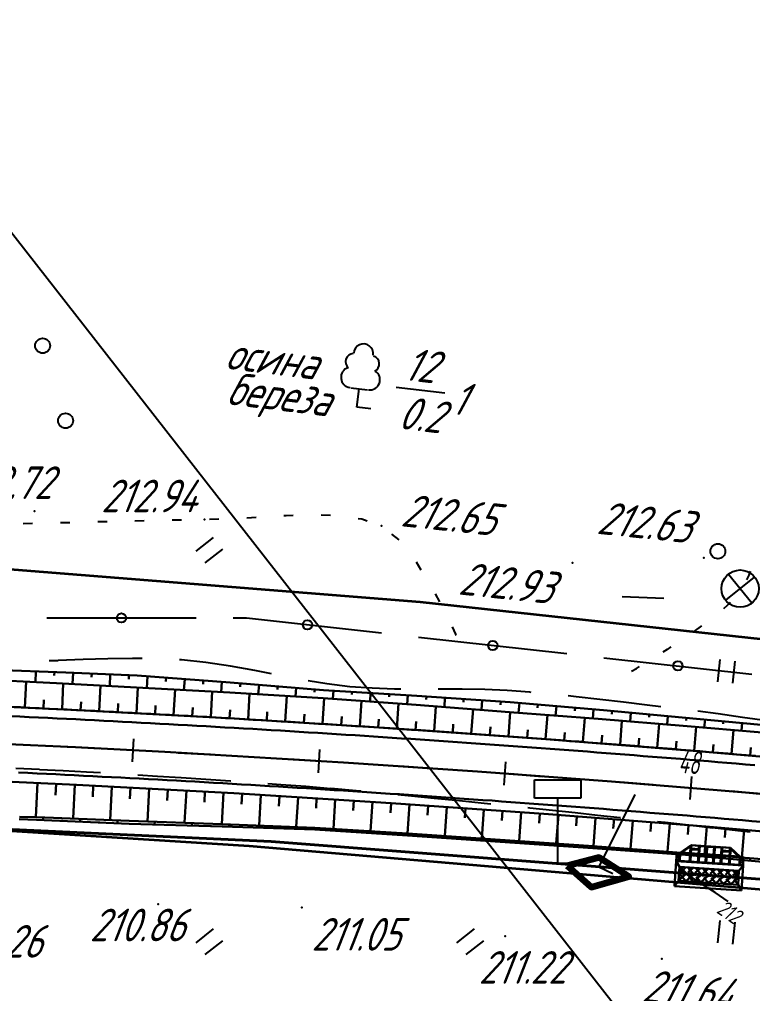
# Model space of a CAD drawing. Header units: millimetres. Extents: x -698 to 8131, y -704 to 4503.
# Drawn here: x 3551 to 3629.6, y 2545.4 to 2649.9 of the extents above; entities that cross this region are included whole.
import ezdxf

# ---------------------------------------------------------------- set-up
doc = ezdxf.new("R2010")
doc.units = ezdxf.units.MM
for name, pattern in [('ACAD_ISO02W100', [15, 12, -3]), ('CONTI', [0]), ('STROT', [1.7, 0.5, -1.2])]:
    doc.linetypes.add(name, pattern=pattern)
for name, color, linetype, lineweight in [('10', 1, 'Continuous', 35), ('КОПИЯ_ОСЬ_13_ОТКОСЫ', 7, 'Continuous', 30), ('ОСЬ_ВЕРХ_ПОКРЫТИЯ_ГРАНИЦЫ_ПОЛОС', 7, 'Continuous', 30), ('ОСЬ_ВЕРХ_ПОКРЫТИЯ_ОСЬ', 1, 'Continuous', 30), ('Трубы мет.', 7, 'ACAD_ISO02W100', 30)]:
    doc.layers.add(name, color=color, linetype=linetype, lineweight=lineweight)
for name, color, linetype in [('_Ростелеком', 6, 'Continuous'), ('GOR_BDEFAULT', 212, 'CONTI'), ('NAD_MDEFAULT', 7, 'CONTI'), ('PI_OTDEFAULT', 172, 'CONTI'), ('PI_TTDEFAULT', 5, 'CONTI'), ('PLN_O', 7, 'CONTI'), ('SIT_LDEFAULT', 7, 'CONTI'), ('USLZNDEFAULT', 7, 'CONTI'), ('ZAPSKDEFAULT', 7, 'CONTI'), ('ОСЬ_ВЕРХ_ПОКРЫТИЯ_ПИКЕТЫ', 1, 'Continuous'), ('разметка', 7, 'Continuous')]:
    doc.layers.add(name, color=color, linetype=linetype)
doc.styles.add('eskd', font='isocpeui.ttf', dxfattribs={"width": 1.2})
doc.styles.add('SHRFT', font='isocpeui.ttf', dxfattribs={"width": 3.5})
doc.styles.get("Standard").update_dxf_attribs({"font": 'isocpeui.ttf'})
doc.styles.add('STYLE1', font='isocpeui.ttf', dxfattribs={"width": 0.9})
doc.linetypes.add('кабель_связи_проект.', pattern='A,10,-1,["/",STYLE1,S=3,R=0,X=0,Y=-1.5],-4.1', length=15.1)

# ---------------------------------------------------------------- blocks, each defined once
blk = doc.blocks.new('BL_2011')
at = {"color": 0}
for p, q in [((0, 0), (0, 2.4)), ((1.6, 0), (1.6, 2.4))]:
    blk.add_line(p, q, dxfattribs=at)
blk = doc.blocks.new('BL_2002')
at = {"color": 0}
blk.add_circle((0, 0), 0.8, dxfattribs=at)
blk = doc.blocks.new('BL_7')
at = {"color": 0}
for p, q in [((-1.4, 1.4), (1.4, -1.4)), ((-1.4, -1.4), (1.4, 1.4))]:
    blk.add_line(p, q, dxfattribs=at)
blk.add_circle((0, 0), 2, dxfattribs=at)
blk = doc.blocks.new('BL_104')
at = {"color": 0}
for p, q in [((-0.9, 2), (0.9, 2)), ((0, 0), (0, 2)), ((1.5, 0), (0, 0))]:
    blk.add_line(p, q, dxfattribs=at)
for centre, radius, start, end in [((0, 5.8), 1.04, 358, 185), ((-0.94, 4.8), 0.88, 100, 235), ((0.94, 4.8), 0.88, 305, 80), ((-1, 3.1), 1.1, 115, 270), ((1, 3.1), 1.1, 270, 65)]:
    blk.add_arc(centre, radius, start, end, dxfattribs=at)
blk = doc.blocks.new('*U41')
at = {"color": 0}
for points in [[(-6.6, 12.3), (9.5, 28.4)], [(-6.6, 21.2), (0.6, 28.4)], [(9.9, 10.9), (-6.6, 27.4)], [(9.9, 19.9), (1.4, 28.4)], [(-6.6, 3.3), (9.9, 19.8)], [(9.9, 2), (-6.6, 18.5)], [(-6.6, -5.7), (9.9, 10.8)], [(9.9, -7), (-6.6, 9.5)], [(-6.6, -14.6), (9.9, 1.9)], [(9.9, -16), (-6.6, 0.5)], [(-6.6, -23.6), (9.9, -7.1)], [(9.9, -24.9), (-6.6, -8.4)], [(-6.6, -32.6), (9.9, -16.1)], [(9.9, -33.9), (-6.6, -17.4)], [(-6.6, -41.5), (9.9, -25)], [(9.6, -42.6), (-6.6, -26.4)], [(1.3, -42.6), (9.9, -34)], [(0.7, -42.6), (-6.6, -35.3)]]:
    blk.add_lwpolyline(points, dxfattribs=at)
blk = doc.blocks.new('Наброска')
at = {"lineweight": 30}
for p, q in [((1.5, 3), (2.006, 2.662)), ((2.006, 2.662), (2.131, 2.579)), ((3.244, 2.662), (3.119, 2.579)), ((3.75, 3), (3.244, 2.662)), ((2.193, 2.538), (2.318, 2.454)), ((2.381, 2.413), (2.505, 2.33)), ((2.568, 2.288), (2.625, 2.25)), ((2.682, 2.288), (2.625, 2.25)), ((2.625, 2.25), (2.625, 2.1)), ((2.625, 2.025), (2.625, 1.875)), ((2.625, 1.8), (2.625, 1.65)), ((2.869, 2.413), (2.745, 2.33)), ((3.057, 2.538), (2.932, 2.454)), ((2.625, 1.575), (2.625, 1.425)), ((2.625, 1.35), (2.625, 1.2)), ((2.625, 1.125), (2.625, 0.975)), ((2.625, 0.9), (2.625, 0.75)), ((2.625, 0.675), (2.625, 0.525)), ((2.625, 0.45), (2.625, 0.3)), ((2.625, 0.225), (2.625, 0.075)), ((2.625, -0.225), (2.625, -0.375)), ((2.625, -0.45), (2.625, -0.6)), ((2.625, -0.675), (2.625, -0.825)), ((2.625, -0.9), (2.625, -1.05)), ((2.625, -1.125), (2.625, -1.275)), ((2.625, -1.35), (2.625, -1.5)), ((2.625, -1.575), (2.625, -1.725)), ((2.006, -2.662), (2.131, -2.579)), ((2.193, -2.538), (2.318, -2.454)), ((2.381, -2.413), (2.505, -2.33)), ((2.568, -2.288), (2.625, -2.25)), ((2.625, -1.8), (2.625, -1.95)), ((2.625, -2.025), (2.625, -2.175)), ((2.682, -2.288), (2.625, -2.25)), ((2.869, -2.413), (2.745, -2.33)), ((3.057, -2.538), (2.932, -2.454)), ((3.244, -2.662), (3.119, -2.579)), ((1.5, -3), (2.006, -2.662)), ((3.75, -3), (3.244, -2.662))]:
    blk.add_line(p, q, dxfattribs=at)
for points in [[(0, 1.762), (0.75, 2.7), (0.75, 3), (1.5, 3), (1.5, -3), (0.75, -3), (0.75, -2.7), (0, -1.762)], [(0.788, 2.747), (1.462, 2.747), (1.462, 2.963), (0.788, 2.963)], [(0.788, 2.578), (0.788, 1.8), (1.462, 1.8), (1.462, 2.672), (0.788, 2.672), (0.788, 2.672)], [(1.5, 3), (3.75, 3), (3.75, -3), (1.5, -3)], [(2.006, 2.662), (2.006, -2.662), (3.244, -2.662), (3.244, 2.662)], [(0.12, 1.8), (0.712, 1.8), (0.712, 2.578)], [(0, 1.725), (0.3, 1.725), (0.3, 1.05), (0, 1.05)], [(0.038, 0.975), (0.712, 0.975), (0.712, 0.375), (0.038, 0.375)], [(0.375, 1.725), (0.712, 1.725), (0.712, 1.05), (0.375, 1.05)], [(0.788, 1.725), (1.462, 1.725), (1.462, 1.05), (0.788, 1.05)], [(0.788, 0.975), (1.462, 0.975), (1.462, 0.375), (0.788, 0.375)], [(0.038, 0.3), (0.712, 0.3), (0.712, -0.3), (0.038, -0.3)], [(0.788, 0.3), (1.462, 0.3), (1.462, -0.3), (0.788, -0.3)], [(0.038, -0.375), (0.712, -0.375), (0.712, -0.975), (0.038, -0.975)], [(0.788, -0.375), (1.462, -0.375), (1.462, -0.975), (0.788, -0.975)], [(0, -1.725), (0.3, -1.725), (0.3, -1.05), (0, -1.05)], [(0.375, -1.725), (0.712, -1.725), (0.712, -1.05), (0.375, -1.05)], [(0.788, -1.725), (1.462, -1.725), (1.462, -1.05), (0.788, -1.05)], [(0.12, -1.8), (0.712, -1.8), (0.712, -2.578)], [(0.788, -2.578), (0.788, -1.8), (1.462, -1.8), (1.462, -2.672), (0.788, -2.672), (0.788, -2.672)], [(0.788, -2.747), (1.462, -2.747), (1.462, -2.963), (0.788, -2.963)]]:
    blk.add_lwpolyline(points, close=True, dxfattribs=at)
at = {"lineweight": 30, "xscale": 0.075, "yscale": 0.075, "zscale": 0.075}
blk.add_blockref('*U41', (2.501, 0.532), dxfattribs=at)
blk = doc.blocks.new('BL_13')
at = {"color": 0}
for p, q in [((-2.5, 7), (-2.5, 9)), ((-2.5, 9), (2.5, 9)), ((2.5, 9), (2.5, 7)), ((0, 7), (-2.5, 7)), ((0, 0), (0, 7)), ((2.5, 7), (0, 7)), ((2, 0), (0, 0))]:
    blk.add_line(p, q, dxfattribs=at)

msp = doc.modelspace()

# ---------------------------------------------------------------- linework, layer by layer
at = {"linetype": 'Continuous'}
msp.add_line((3654.79, 2493), (3495.66, 2696.68), dxfattribs=at)
at = {"layer": '10'}
for points in [[(3061.58, 2646.56), (3212.79, 2609.87), (3273.66, 2602.11), (3271.1, 2595.66), (3409.29, 2591.52), (3516.34, 2588.93), (3515.98, 2591.76), (3541.39, 2591.59), (3593.98, 2587.39), (3634.4, 2583.02), (3633.88, 2573.98), (3679.52, 2569.54), (3719.52, 2565.64), (3757.02, 2562)], [(3742.66, 2545.46), (3674.27, 2552.24), (3633.71, 2556.25), (3575.63, 2561.19), (3506.5, 2565.56), (3466.7, 2565.36), (3412.55, 2565.96), (3379.5, 2567.81), (3348.97, 2569.96), (3318.1, 2572.35), (3295.08, 2574.17), (3259.31, 2576.72), (3254.19, 2574.07), (3227.76, 2577.13), (3233.08, 2580.86), (3171.83, 2595.07), (3065.79, 2626.56)]]:
    msp.add_lwpolyline(points, dxfattribs=at)
at = {"layer": '_Ростелеком', "linetype": 'кабель_связи_проект.', "lineweight": 40, "ltscale": 0.25}
msp.add_lwpolyline([(3065.79, 2626.56), (3149.95, 2601.57), (3171.83, 2595.07), (3208.03, 2586.68), (3233.08, 2580.86), (3259.31, 2576.72), (3277.2, 2575.45), (3295.47, 2574.14), (3315.84, 2572.53), (3357.3, 2570.12), (3488.79, 2566.05), (3506.5, 2565.56), (3539.35, 2563.49), (3578, 2561.68), (3640.62, 2556.87), (3702.25, 2549.47), (3742.66, 2545.46)], dxfattribs=at)
at = {"layer": '_Ростелеком', "ltscale": 0.25}
for points in [[(3615.65, 2587.98), (3620.13, 2587.79)], [(3617.01, 2566.72), (3613.14, 2558.98), (3614.67, 2558.26)]]:
    msp.add_lwpolyline(points, dxfattribs=at)
at = {"layer": '_Ростелеком', "lineweight": 100, "ltscale": 0.25}
msp.add_lwpolyline([(3609.74, 2559.06), (3612.34, 2556.79), (3616.36, 2557.95), (3613.19, 2559.96), (3609.74, 2559.06)], dxfattribs=at)
at = {"layer": 'GOR_BDEFAULT', "color": 212, "elevation": 212, "flags": 128}
msp.add_lwpolyline([(3627.05, 2555.26), (3625.63, 2556.2), (3623.91, 2557.3), (3621.85, 2558.64), (3621.8, 2558.72)], dxfattribs=at)
at = {"layer": 'NAD_MDEFAULT', "color": 0}
msp.add_line((3591.42, 2610.44), (3596.64, 2609.81), dxfattribs=at)
at = {"layer": 'PI_TTDEFAULT', "color": 5}
for p in [(3552.6, 2597.12, 212.72), (3570.83, 2596.24, 212.94), (3589.82, 2595.54, 212.65), (3624.43, 2592.13, 212.63), (3610.32, 2591.6, 212.93), (3565.88, 2554.96, 210.87), (3581.27, 2554.61, 211.05), (3603.1, 2551.53, 211.22), (3619.91, 2549.09, 211.63)]:
    msp.add_point(p, dxfattribs=at)
at = {"layer": 'PLN_O'}
for p, q in [((3553.93, 2585.67), (3569.93, 2585.67)), ((3573.93, 2585.67), (3575.33, 2585.67)), ((3575.33, 2585.67), (3589.84, 2584.06)), ((3593.82, 2583.61), (3609.72, 2581.85)), ((3613.69, 2581.41), (3629.59, 2579.65))]:
    msp.add_line(p, q, dxfattribs=at)
for centre in [(3561.93, 2585.67), (3581.89, 2584.94), (3601.77, 2582.73), (3621.64, 2580.53)]:
    msp.add_circle(centre, 0.5, dxfattribs=at)
at = {"layer": 'SIT_LDEFAULT', "color": 7}
for p, q in [((3559.38, 2596.01), (3560.38, 2596.03)), ((3563.38, 2596.1), (3564.38, 2596.12)), ((3567.37, 2596.19), (3568.37, 2596.2)), ((3571.38, 2596.26), (3572.38, 2596.29)), ((3575.38, 2596.43), (3576.38, 2596.49)), ((3579.37, 2596.67), (3579.59, 2596.68)), ((3579.59, 2596.68), (3580.36, 2596.7)), ((3583.35, 2596.74), (3584.35, 2596.7)), ((3587.33, 2596.35), (3587.73, 2596.29)), ((3587.73, 2596.3), (3588.29, 2596.1)), ((3551.38, 2595.82), (3552.38, 2595.84)), ((3555.38, 2595.91), (3556.38, 2595.93)), ((3590.9, 2594.67), (3591.68, 2594.05)), ((3593.54, 2591.7), (3594.07, 2590.85)), ((3629.02, 2589.78), (3629.28, 2590.26)), ((3629.28, 2590.26), (3629.43, 2590.7)), ((3595.6, 2588.27), (3596.07, 2587.39)), ((3626.56, 2586.69), (3626.98, 2587.04)), ((3626.98, 2587.03), (3627.28, 2587.37)), ((3597.42, 2584.71), (3597.79, 2583.94)), ((3623.4, 2584.23), (3624.21, 2584.81)), ((3597.78, 2583.94), (3597.84, 2583.81)), ((3620.52, 2582.3), (3620.92, 2582.56)), ((3563.12, 2581.33), (3560.47, 2581.28)), ((3564.15, 2581.32), (3563.12, 2581.33)), ((3620.07, 2582.03), (3620.52, 2582.31)), ((3555.14, 2581.09), (3554.16, 2581.06)), ((3557.81, 2581.21), (3555.14, 2581.11)), ((3560.47, 2581.28), (3557.81, 2581.2)), ((3568.37, 2581.17), (3568.15, 2581.18)), ((3570.98, 2580.9), (3568.37, 2581.17)), ((3573.62, 2580.5), (3570.98, 2580.9)), ((3576.25, 2580.02), (3573.62, 2580.5)), ((3617.18, 2580.25), (3617.52, 2580.46)), ((3578.03, 2579.68), (3576.25, 2580.03)), ((3616.65, 2579.95), (3617.18, 2580.25)), ((3583.98, 2578.61), (3581.97, 2578.94)), ((3586.42, 2578.3), (3583.98, 2578.6)), ((3588.82, 2578.13), (3586.42, 2578.3)), ((3591.24, 2578.05), (3588.82, 2578.13)), ((3591.91, 2578.04), (3591.24, 2578.05)), ((3596.07, 2578.03), (3595.91, 2578.03)), ((3598.49, 2578.03), (3596.07, 2578.03)), ((3600.91, 2577.99), (3598.49, 2578.04)), ((3603.32, 2577.88), (3600.91, 2577.99)), ((3605.75, 2577.7), (3603.32, 2577.88)), ((3605.9, 2577.69), (3605.75, 2577.7)), ((3610.74, 2577.21), (3609.88, 2577.3)), ((3613.27, 2576.93), (3610.74, 2577.21)), ((3615.8, 2576.63), (3613.27, 2576.93)), ((3618.33, 2576.33), (3615.8, 2576.63)), ((3619.81, 2576.15), (3618.33, 2576.33)), ((3625.95, 2575.37), (3623.79, 2575.66)), ((3628.58, 2575.01), (3625.95, 2575.37)), ((3631.23, 2574.64), (3628.58, 2575.01)), ((3550.59, 2569.56), (3553.12, 2569.44)), ((3553.12, 2569.43), (3555.66, 2569.3)), ((3555.66, 2569.3), (3558.19, 2569.16)), ((3558.19, 2569.16), (3559.69, 2569.08)), ((3563.68, 2568.84), (3565.78, 2568.71)), ((3565.78, 2568.71), (3568.35, 2568.55)), ((3568.35, 2568.55), (3570.97, 2568.38)), ((3570.97, 2568.38), (3573.64, 2568.2)), ((3573.64, 2568.2), (3573.67, 2568.2)), ((3577.65, 2567.92), (3579.04, 2567.82)), ((3579.04, 2567.82), (3581.73, 2567.62)), ((3581.73, 2567.62), (3584.41, 2567.39)), ((3584.41, 2567.4), (3587.12, 2567.16)), ((3587.12, 2567.16), (3587.62, 2567.11)), ((3591.6, 2566.73), (3592.69, 2566.62)), ((3592.69, 2566.63), (3595.47, 2566.35)), ((3595.47, 2566.35), (3598.2, 2566.08)), ((3598.2, 2566.07), (3600.84, 2565.8)), ((3600.84, 2565.81), (3601.56, 2565.74)), ((3605.53, 2565.32), (3605.76, 2565.3)), ((3605.76, 2565.3), (3608.18, 2565.05)), ((3608.18, 2565.05), (3610.6, 2564.8)), ((3610.6, 2564.79), (3613.02, 2564.53)), ((3613.02, 2564.53), (3615.44, 2564.27)), ((3615.44, 2564.27), (3615.47, 2564.27)), ((3619.45, 2563.85), (3620.28, 2563.76)), ((3620.28, 2563.76), (3622.77, 2563.48)), ((3622.77, 2563.48), (3625.37, 2563.17)), ((3625.37, 2563.18), (3628.06, 2562.87)), ((3628.06, 2562.87), (3629.39, 2562.72))]:
    msp.add_line(p, q, dxfattribs=at)
at = {"layer": 'КОПИЯ_ОСЬ_13_ОТКОСЫ'}
for points in [[(3368.55, 2587.08), (3378.54, 2586.68), (3403.63, 2585.73), (3463.58, 2583.38), (3483.57, 2582.78), (3503.53, 2581.43), (3523.53, 2580.93), (3540.67, 2580.37), (3548.32, 2580.11), (3555.96, 2579.82), (3563.6, 2579.51), (3573.61, 2578.75), (3583.62, 2577.94), (3593.64, 2577.31), (3603.65, 2576.64), (3613.65, 2575.77), (3623.65, 2574.86), (3633.64, 2573.92), (3643.62, 2572.94), (3653.61, 2572), (3663.6, 2571.01), (3668.14, 2570.61)], [(3368.41, 2583.61), (3540.51, 2576.56), (3557.26, 2575.79), (3574.01, 2574.88), (3590.74, 2573.84), (3607.47, 2572.66), (3624.19, 2571.36), (3640.89, 2569.92), (3657.59, 2568.34), (3674.27, 2566.64), (3690.94, 2564.8), (3707.59, 2562.83), (3724.23, 2560.72), (3740.84, 2558.49)], [(3483.52, 2581.55), (3523.5, 2580.17), (3540.63, 2579.39), (3546.36, 2579.12), (3554.95, 2578.68), (3563.53, 2578.21), (3573.55, 2577.67), (3583.57, 2577.08), (3593.57, 2576.35), (3603.57, 2575.58), (3613.1, 2574.84), (3622.62, 2574.07), (3630.24, 2573.42), (3637.85, 2572.76), (3642.61, 2572.32), (3653.55, 2571.32), (3663.53, 2570.35), (3673.53, 2569.48), (3683.52, 2568.55), (3693.49, 2567.4), (3703.45, 2566.21), (3713.41, 2564.99), (3723.36, 2563.73), (3733.31, 2562.46)], [(3483.52, 2581.55), (3523.5, 2580.17), (3540.63, 2579.39), (3546.36, 2579.12), (3554.95, 2578.68), (3563.53, 2578.21), (3573.55, 2577.67), (3583.57, 2577.08), (3593.57, 2576.35), (3603.57, 2575.58), (3613.1, 2574.84), (3622.62, 2574.07), (3630.24, 2573.42), (3637.85, 2572.76), (3642.61, 2572.32), (3653.55, 2571.32), (3663.53, 2570.35), (3673.53, 2569.48), (3683.52, 2568.55), (3693.49, 2567.4), (3703.45, 2566.21), (3713.41, 2564.99), (3723.36, 2563.73), (3733.31, 2562.46)], [(3552.74, 2579.94), (3552.7, 2578.8)], [(3554.74, 2579.87), (3554.72, 2579.49)], [(3556.74, 2579.79), (3556.69, 2578.59)], [(3558.74, 2579.71), (3558.72, 2579.31)], [(3560.73, 2579.63), (3560.68, 2578.37)], [(3562.73, 2579.54), (3562.72, 2579.12)], [(3564.73, 2579.42), (3564.64, 2578.15)], [(3566.72, 2579.27), (3566.69, 2578.85)], [(3551.55, 2576.06), (3551.69, 2578.85)], [(3555.55, 2575.87), (3555.69, 2578.64)], [(3559.55, 2575.67), (3559.69, 2578.42)], [(3563.54, 2575.46), (3563.69, 2578.2)], [(3568.72, 2579.12), (3568.63, 2577.94)], [(3570.71, 2578.97), (3570.68, 2578.58)], [(3572.71, 2578.82), (3572.62, 2577.72)], [(3574.7, 2578.66), (3574.67, 2578.3)], [(3576.69, 2578.5), (3576.61, 2577.49)], [(3578.69, 2578.35), (3578.66, 2578.01)], [(3580.68, 2578.18), (3580.61, 2577.26)], [(3567.53, 2575.24), (3567.68, 2577.99)], [(3571.53, 2575.02), (3571.68, 2577.77)], [(3575.52, 2574.79), (3575.68, 2577.55)], [(3579.51, 2574.55), (3579.68, 2577.32)], [(3582.67, 2578.02), (3582.65, 2577.71)], [(3584.67, 2577.88), (3584.62, 2577.01)], [(3586.67, 2577.76), (3586.65, 2577.47)], [(3588.66, 2577.63), (3588.6, 2576.72)], [(3590.66, 2577.51), (3590.64, 2577.2)], [(3592.65, 2577.38), (3592.59, 2576.43)], [(3594.65, 2577.25), (3594.63, 2576.93)], [(3351.09, 2576.32), (3540.18, 2568.57), (3557.09, 2567.78), (3573.99, 2566.87), (3590.88, 2565.81), (3607.76, 2564.62), (3624.64, 2563.29), (3641.5, 2561.83), (3658.35, 2560.23), (3675.19, 2558.5), (3692.01, 2556.62), (3708.82, 2554.62), (3725.61, 2552.47), (3742.38, 2550.2)], [(3553.55, 2575.97), (3553.6, 2576.9)], [(3557.55, 2575.77), (3557.59, 2576.69)], [(3561.54, 2575.57), (3561.59, 2576.48)], [(3565.54, 2575.35), (3565.59, 2576.27)], [(3583.51, 2574.3), (3583.68, 2577.08)], [(3587.5, 2574.05), (3587.67, 2576.79)], [(3591.49, 2573.79), (3591.67, 2576.5)], [(3595.48, 2573.52), (3595.66, 2576.19)], [(3596.64, 2577.11), (3596.58, 2576.12)], [(3598.64, 2576.98), (3598.62, 2576.65)], [(3600.64, 2576.85), (3600.57, 2575.81)], [(3602.63, 2576.71), (3602.61, 2576.36)], [(3604.63, 2576.55), (3604.54, 2575.5)], [(3606.62, 2576.38), (3606.59, 2576.03)], [(3608.61, 2576.21), (3608.52, 2575.2)], [(3569.53, 2575.13), (3569.58, 2576.05)], [(3573.52, 2574.91), (3573.58, 2575.82)], [(3577.52, 2574.67), (3577.57, 2575.59)], [(3581.51, 2574.43), (3581.57, 2575.35)], [(3585.5, 2574.18), (3585.56, 2575.1)], [(3599.47, 2573.24), (3599.66, 2575.89)], [(3603.46, 2572.96), (3603.65, 2575.57)], [(3607.45, 2572.67), (3607.64, 2575.27)], [(3610.6, 2576.04), (3610.57, 2575.7)], [(3612.6, 2575.86), (3612.51, 2574.89)], [(3614.59, 2575.69), (3614.56, 2575.36)], [(3616.58, 2575.51), (3616.5, 2574.57)], [(3618.57, 2575.33), (3618.54, 2575.02)], [(3620.56, 2575.14), (3620.48, 2574.25)], [(3589.49, 2573.92), (3589.55, 2574.83)], [(3593.49, 2573.65), (3593.55, 2574.56)], [(3597.48, 2573.38), (3597.54, 2574.27)], [(3611.44, 2572.37), (3611.64, 2574.96)], [(3615.43, 2572.06), (3615.63, 2574.64)], [(3619.41, 2571.74), (3619.62, 2574.32)], [(3622.55, 2574.96), (3622.53, 2574.66)], [(3624.55, 2574.78), (3624.47, 2573.92)], [(3626.54, 2574.59), (3626.51, 2574.31)], [(3628.53, 2574.41), (3628.45, 2573.58)], [(3601.47, 2573.1), (3601.53, 2573.98)], [(3605.46, 2572.81), (3605.52, 2573.68)], [(3609.44, 2572.52), (3609.51, 2573.38)], [(3613.43, 2572.21), (3613.5, 2573.08)], [(3623.4, 2571.42), (3623.61, 2573.99)], [(3627.39, 2571.09), (3627.6, 2573.65)], [(3617.42, 2571.9), (3617.49, 2572.76)], [(3621.41, 2571.58), (3621.48, 2572.44)], [(3625.39, 2571.26), (3625.47, 2572.11)], [(3629.38, 2570.92), (3629.45, 2571.78)], [(3552.92, 2567.99), (3552.74, 2564.29)], [(3554.92, 2567.89), (3554.86, 2566.66)], [(3556.92, 2567.79), (3556.73, 2564.15)], [(3558.91, 2567.69), (3558.85, 2566.48)], [(3560.91, 2567.59), (3560.72, 2563.99)], [(3562.91, 2567.48), (3562.84, 2566.28)], [(3564.9, 2567.38), (3564.71, 2563.85)], [(3566.9, 2567.27), (3566.84, 2566.09)], [(3568.9, 2567.16), (3568.71, 2563.71)], [(3570.89, 2567.04), (3570.83, 2565.9)], [(3572.89, 2566.93), (3572.7, 2563.56)], [(3574.89, 2566.81), (3574.82, 2565.69)], [(3576.88, 2566.69), (3576.69, 2563.41)], [(3578.88, 2566.57), (3578.81, 2565.48)], [(3580.88, 2566.45), (3580.68, 2563.25)], [(3582.87, 2566.33), (3582.81, 2565.26)], [(3584.87, 2566.2), (3584.67, 2563.05)], [(3586.87, 2566.07), (3586.8, 2565.02)], [(3588.86, 2565.94), (3588.66, 2562.8)], [(3590.86, 2565.81), (3590.79, 2564.77)], [(3592.85, 2565.68), (3592.64, 2562.55)], [(3594.85, 2565.54), (3594.78, 2564.5)], [(3596.84, 2565.41), (3596.63, 2562.28)], [(3598.84, 2565.27), (3598.77, 2564.23)], [(3600.83, 2565.13), (3600.61, 2562.01)], [(3602.83, 2564.98), (3602.75, 2563.95)], [(3604.82, 2564.84), (3604.6, 2561.74)], [(3606.82, 2564.69), (3606.74, 2563.66)], [(3550.96, 2564.1), (3552.8, 2564.03), (3562.76, 2563.58), (3572.72, 2563.3), (3582.68, 2562.97), (3592.63, 2562.34), (3602.57, 2561.66), (3612.51, 2560.97), (3622.45, 2560.24), (3631.9, 2559.41), (3641.36, 2558.54), (3643.24, 2558.36), (3652.69, 2557.43), (3662.13, 2556.46), (3672.03, 2555.3), (3681.92, 2554.09), (3691.8, 2552.82), (3701.68, 2551.5), (3712.94, 2549.83), (3720.41, 2548.67)], [(3550.99, 2564.35), (3552.82, 2564.29), (3562.77, 2563.91), (3572.74, 2563.56), (3582.69, 2563.17), (3592.64, 2562.55), (3602.58, 2561.88), (3612.05, 2561.22), (3621.52, 2560.52), (3623.41, 2560.38), (3635.24, 2559.42), (3647.06, 2558.39), (3654.62, 2557.69), (3662.18, 2556.97), (3672.08, 2555.83), (3681.98, 2554.63), (3691.86, 2553.36), (3701.74, 2552.03), (3711.16, 2550.83), (3711.85, 2550.74)], [(3550.99, 2564.35), (3552.82, 2564.29), (3562.77, 2563.91), (3572.74, 2563.56), (3582.69, 2563.17), (3592.64, 2562.55), (3602.58, 2561.88), (3612.05, 2561.22), (3621.52, 2560.52), (3623.41, 2560.38), (3635.24, 2559.42), (3647.06, 2558.39), (3654.62, 2557.69), (3662.18, 2556.97), (3672.08, 2555.83), (3681.98, 2554.63), (3691.86, 2553.36), (3701.74, 2552.03), (3711.16, 2550.83), (3711.85, 2550.74)], [(3553.51, 2564), (3553.52, 2564.26)], [(3555.5, 2563.91), (3555.51, 2564)], [(3557.5, 2563.82), (3557.51, 2564.12)], [(3559.5, 2563.73), (3559.5, 2563.83)], [(3561.5, 2563.64), (3561.51, 2563.96)], [(3563.5, 2563.56), (3563.5, 2563.67)], [(3565.49, 2563.5), (3565.5, 2563.82)], [(3567.49, 2563.45), (3567.5, 2563.56)], [(3569.49, 2563.39), (3569.5, 2563.68)], [(3608.81, 2564.54), (3608.58, 2561.47)], [(3610.81, 2564.39), (3610.73, 2563.37)], [(3612.8, 2564.24), (3612.57, 2561.18)], [(3614.79, 2564.08), (3614.71, 2563.07)], [(3616.79, 2563.93), (3616.55, 2560.89)], [(3618.78, 2563.77), (3618.7, 2562.76)], [(3620.78, 2563.61), (3620.53, 2560.6)], [(3571.49, 2563.33), (3571.5, 2563.43)], [(3573.49, 2563.27), (3573.5, 2563.53)], [(3575.49, 2563.21), (3575.49, 2563.3)], [(3577.49, 2563.15), (3577.5, 2563.38)], [(3579.49, 2563.08), (3579.49, 2563.16)], [(3581.49, 2563.01), (3581.49, 2563.22)], [(3583.49, 2562.92), (3583.49, 2562.99)], [(3585.48, 2562.8), (3585.49, 2563)], [(3587.48, 2562.67), (3587.48, 2562.74)], [(3589.47, 2562.55), (3589.49, 2562.75)], [(3622.77, 2563.45), (3622.69, 2562.44)], [(3624.76, 2563.28), (3624.51, 2560.29)], [(3626.76, 2563.12), (3626.67, 2562.12)], [(3628.75, 2562.95), (3628.5, 2559.97)], [(3591.47, 2562.42), (3591.47, 2562.48)], [(3593.46, 2562.28), (3593.48, 2562.49)], [(3595.46, 2562.15), (3595.46, 2562.22)], [(3597.46, 2562.02), (3597.47, 2562.23)], [(3599.45, 2561.88), (3599.46, 2561.95)], [(3601.45, 2561.74), (3601.46, 2561.95)], [(3603.44, 2561.6), (3603.45, 2561.67)], [(3605.44, 2561.47), (3605.45, 2561.68)], [(3607.43, 2561.33), (3607.44, 2561.4)], [(3609.43, 2561.19), (3609.44, 2561.41)], [(3611.42, 2561.05), (3611.43, 2561.12)], [(3613.42, 2560.91), (3613.43, 2561.12)], [(3615.41, 2560.76), (3615.42, 2560.83)], [(3617.41, 2560.62), (3617.42, 2560.83)], [(3619.4, 2560.47), (3619.41, 2560.54)], [(3621.4, 2560.32), (3621.41, 2560.53)], [(3623.39, 2560.16), (3623.4, 2560.23)], [(3625.38, 2559.99), (3625.4, 2560.22)], [(3627.37, 2559.81), (3627.38, 2559.89)], [(3629.37, 2559.64), (3629.39, 2559.9)]]:
    msp.add_lwpolyline(points, dxfattribs=at)
at = {"layer": 'ОСЬ_ВЕРХ_ПОКРЫТИЯ_ГРАНИЦЫ_ПОЛОС', "linetype": 'Continuous'}
for points in [[(3550.09, 2576.13), (3551.09, 2576.09), (3552.09, 2576.04), (3553.09, 2575.99), (3554.09, 2575.94), (3555.09, 2575.89), (3556.09, 2575.84), (3557.09, 2575.79), (3558.08, 2575.74), (3559.08, 2575.69), (3560.08, 2575.64), (3561.08, 2575.59), (3562.08, 2575.54), (3563.08, 2575.49), (3564.08, 2575.43), (3565.08, 2575.38), (3566.08, 2575.32), (3567.08, 2575.27), (3568.08, 2575.21), (3569.08, 2575.16), (3570.08, 2575.1), (3571.08, 2575.05), (3572.08, 2574.99), (3573.08, 2574.93), (3574.07, 2574.87), (3575.07, 2574.82), (3576.07, 2574.76), (3577.07, 2574.7), (3578.07, 2574.64), (3579.07, 2574.58), (3580.07, 2574.52), (3581.07, 2574.46), (3582.07, 2574.39), (3583.07, 2574.33), (3584.06, 2574.27), (3585.06, 2574.21), (3586.06, 2574.14), (3587.06, 2574.08), (3588.06, 2574.01), (3589.06, 2573.95), (3590.06, 2573.88), (3591.06, 2573.82), (3592.05, 2573.75), (3593.05, 2573.68), (3594.05, 2573.62), (3595.05, 2573.55), (3596.05, 2573.48), (3597.05, 2573.41), (3598.05, 2573.34), (3599.04, 2573.27), (3600.04, 2573.2), (3601.04, 2573.13), (3602.04, 2573.06), (3603.04, 2572.99), (3604.04, 2572.92), (3605.03, 2572.84), (3606.03, 2572.77), (3607.03, 2572.7), (3608.03, 2572.62), (3609.03, 2572.55), (3610.02, 2572.47), (3611.02, 2572.4), (3612.02, 2572.32), (3613.02, 2572.25), (3614.02, 2572.17), (3615.01, 2572.09), (3616.01, 2572.01), (3617.01, 2571.94), (3618.01, 2571.86), (3619.01, 2571.78), (3620, 2571.7), (3621, 2571.62), (3622, 2571.54), (3623, 2571.46), (3623.99, 2571.37), (3624.99, 2571.29), (3625.99, 2571.21), (3626.99, 2571.13), (3627.98, 2571.04), (3628.98, 2570.96), (3629.98, 2570.87)], [(3629.89, 2569.88), (3628.9, 2569.96), (3627.9, 2570.05), (3626.9, 2570.13), (3625.91, 2570.21), (3624.91, 2570.3), (3623.91, 2570.38), (3622.91, 2570.46), (3621.92, 2570.54), (3620.92, 2570.62), (3619.92, 2570.7), (3618.93, 2570.78), (3617.93, 2570.86), (3616.93, 2570.94), (3615.93, 2571.02), (3614.94, 2571.09), (3613.94, 2571.17), (3612.94, 2571.25), (3611.94, 2571.33), (3610.95, 2571.4), (3609.95, 2571.48), (3608.95, 2571.55), (3607.95, 2571.63), (3606.96, 2571.7), (3605.96, 2571.77), (3604.96, 2571.85), (3603.96, 2571.92), (3602.97, 2571.99), (3601.97, 2572.06), (3600.97, 2572.13), (3599.97, 2572.2), (3598.97, 2572.28), (3597.98, 2572.34), (3596.98, 2572.41), (3595.98, 2572.48), (3594.98, 2572.55), (3593.98, 2572.62), (3592.99, 2572.69), (3591.99, 2572.75), (3590.99, 2572.82), (3589.99, 2572.89), (3588.99, 2572.95), (3588, 2573.02), (3587, 2573.08), (3586, 2573.14), (3585, 2573.21), (3584, 2573.27), (3583, 2573.33), (3582.01, 2573.4), (3581.01, 2573.46), (3580.01, 2573.52), (3579.01, 2573.58), (3578.01, 2573.64), (3577.01, 2573.7), (3576.01, 2573.76), (3575.02, 2573.82), (3574.02, 2573.88), (3573.02, 2573.93), (3572.02, 2573.99), (3571.02, 2574.05), (3570.02, 2574.1), (3569.02, 2574.16), (3568.02, 2574.22), (3567.03, 2574.27), (3566.03, 2574.33), (3565.03, 2574.38), (3564.03, 2574.43), (3563.03, 2574.49), (3562.03, 2574.54), (3561.03, 2574.59), (3560.03, 2574.64), (3559.03, 2574.69), (3558.03, 2574.75), (3557.04, 2574.8), (3556.04, 2574.85), (3555.04, 2574.89), (3554.04, 2574.94), (3553.04, 2574.99), (3552.04, 2575.04), (3551.04, 2575.09), (3550.04, 2575.13)], [(3630.58, 2563.8), (3629.58, 2563.88), (3628.59, 2563.97), (3627.59, 2564.05), (3626.6, 2564.13), (3625.6, 2564.22), (3624.61, 2564.3), (3623.61, 2564.38), (3622.62, 2564.46), (3621.62, 2564.54), (3620.63, 2564.62), (3619.63, 2564.71), (3618.64, 2564.78), (3617.64, 2564.86), (3616.64, 2564.94), (3615.65, 2565.02), (3614.65, 2565.1), (3613.66, 2565.18), (3612.66, 2565.25), (3611.67, 2565.33), (3610.67, 2565.4), (3609.68, 2565.48), (3608.68, 2565.56), (3607.68, 2565.63), (3606.69, 2565.7), (3605.69, 2565.78), (3604.7, 2565.85), (3603.7, 2565.92), (3602.71, 2565.99), (3601.71, 2566.07), (3600.71, 2566.14), (3599.72, 2566.21), (3598.72, 2566.28), (3597.73, 2566.35), (3596.73, 2566.42), (3595.73, 2566.49), (3594.74, 2566.55), (3593.74, 2566.62), (3592.74, 2566.69), (3591.75, 2566.76), (3590.75, 2566.82), (3589.76, 2566.89), (3588.76, 2566.95), (3587.76, 2567.02), (3586.77, 2567.08), (3585.77, 2567.15), (3584.77, 2567.21), (3583.78, 2567.27), (3582.78, 2567.34), (3581.78, 2567.4), (3580.79, 2567.46), (3579.79, 2567.52), (3578.79, 2567.58), (3577.8, 2567.64), (3576.8, 2567.7), (3575.8, 2567.76), (3574.81, 2567.82), (3573.81, 2567.88), (3572.81, 2567.94), (3571.82, 2567.99), (3570.82, 2568.05), (3569.82, 2568.11), (3568.83, 2568.16), (3567.83, 2568.22), (3566.83, 2568.27), (3565.83, 2568.33), (3564.84, 2568.38), (3563.84, 2568.44), (3562.84, 2568.49), (3561.85, 2568.54), (3560.85, 2568.59), (3559.85, 2568.64), (3558.85, 2568.7), (3557.86, 2568.75), (3556.86, 2568.8), (3555.86, 2568.85), (3554.87, 2568.9), (3553.87, 2568.94), (3552.87, 2568.99), (3551.87, 2569.04), (3550.88, 2569.09)]]:
    msp.add_lwpolyline(points, dxfattribs=at)
at = {"layer": 'ОСЬ_ВЕРХ_ПОКРЫТИЯ_ОСЬ'}
msp.add_lwpolyline([(3368.25, 2579.61), (3537.78, 2572.67), (3537.78, 2572.67, -0.036618), (3842.96, 2537.69)], format="xyb", dxfattribs=at)
at = {"layer": 'ОСЬ_ВЕРХ_ПОКРЫТИЯ_ПИКЕТЫ'}
for p, q in [((3563.11, 2570.23), (3563.24, 2572.72)), ((3583.06, 2569.07), (3583.22, 2571.57)), ((3603.01, 2567.73), (3603.19, 2570.22)), ((3622.94, 2566.19), (3623.14, 2568.68)), ((3622.94, 2566.19), (3623.14, 2568.68))]:
    msp.add_line(p, q, dxfattribs=at)
at = {"layer": 'разметка', "linetype": 'STROT', "lineweight": 30, "ltscale": 7}
msp.add_lwpolyline([(3406.7, 2578.04), (3537.78, 2572.67, -0.036618), (3842.96, 2537.69, 0.03316), (3928.35, 2525.12, 0.072993), (4015.11, 2533.1, 0.020856), (4064.1, 2547.91, -0.020825), (4113.09, 2562.73, -0.014356), (4129.94, 2566.3, -0.037499), (4219.57, 2573.48), (4284.76, 2575.44, 0.062532), (4334.3, 2581.08, 0.116616), (4374.42, 2603.64, 0.062555), (4404.98, 2643.04, -0.012407), (4435.1, 2687.85, -0.012892), (4450.75, 2708.34, -0.000817), (4471.66, 2733.24, 0.01158), (4492.03, 2758.57, 0.05392), (4507.5, 2786.87, 0.05392)], format="xyb", dxfattribs=at)

# ---------------------------------------------------------------- block references
at = {"layer": '_Ростелеком'}
msp.add_blockref('BL_13', (3608.74, 2559.32), dxfattribs=at)
at = {"layer": 'USLZNDEFAULT', "color": 7}
for name, p, rotation in [('BL_104', (3587.2, 2608.28), 353), ('BL_7', (3628.32, 2588.82), 354.0000000000001)]:
    msp.add_blockref(name, p, dxfattribs=dict(at, rotation=rotation))
at = {"layer": 'ZAPSKDEFAULT', "color": 7}
for name, p, rotation in [('BL_2002', (3553.47, 2614.88), 307.9999999999999), ('BL_2002', (3555.93, 2606.83), 307.9999999999999), ('BL_2011', (3569.93, 2592.83), 307.9999999999999), ('BL_2002', (3625.93, 2592.83), 354.0000000000001), ('BL_2011', (3625.93, 2578.83), 354.0000000000001), ('BL_2011', (3625.93, 2550.83), 354.0000000000001), ('BL_2011', (3569.93, 2550.83), 307.9999999999999), ('BL_2011', (3597.93, 2550.83), 307.9999999999999)]:
    msp.add_blockref(name, p, dxfattribs=dict(at, rotation=rotation))
at = {"layer": 'Трубы мет.', "color": 1, "lineweight": 40, "xscale": 1.199999999999999, "yscale": 1.199999999999999, "zscale": 1.199999999999999, "rotation": 266.2004928504871}
msp.add_blockref('Наброска', (3625.16, 2561.15), dxfattribs=at)

# ---------------------------------------------------------------- texts
at = {"layer": 'GOR_BDEFAULT', "color": 212, "style": 'SHRFT', "width": 0.75}
msp.add_text('212', height=1.722, rotation=325.3658, dxfattribs=at).set_placement((3625.69, 2554.11, 212))
at = {"layer": 'NAD_MDEFAULT', "color": 7, "style": 'eskd', "oblique": 10, "width": 0.8}
for s, p in [('осина', (3572.94, 2612.42)), (' 12', (3590.36, 2611.44)), (' береза', (3571.29, 2608.83)), (' 1', (3595.45, 2607.78)), (' 0.2', (3589.73, 2606.23))]:
    msp.add_text(s, height=3.5, rotation=353.0928, dxfattribs=at).set_placement(p)
at = {"layer": 'PI_OTDEFAULT', "color": 172, "style": 'eskd', "oblique": 10, "width": 0.8}
for s, p in [('212.72', (3544.51, 2598.44)), ('212.94', (3559.74, 2597.01)), ('210.86', (3558.5, 2550.98)), ('211.05', (3582.31, 2549.98)), ('210.26', (3543.37, 2549.23)), ('211.22', (3600.25, 2546.43))]:
    msp.add_text(s, height=3.5, dxfattribs=at).set_placement(p)
for s, p in [('212.65', (3591.82, 2595.53)), ('212.63', (3612.85, 2594.72)), ('212.93', (3598, 2588.21)), ('211.64', (3617.71, 2544.51))]:
    msp.add_text(s, height=3.5, rotation=354, dxfattribs=at).set_placement(p)
at = {"layer": 'ОСЬ_ВЕРХ_ПОКРЫТИЯ_ПИКЕТЫ', "width": 0.6}
msp.add_text('48', height=2.5, rotation=355.3245, dxfattribs=at).set_placement((3621.67, 2569.06))

doc.saveas('drawing.dxf')
